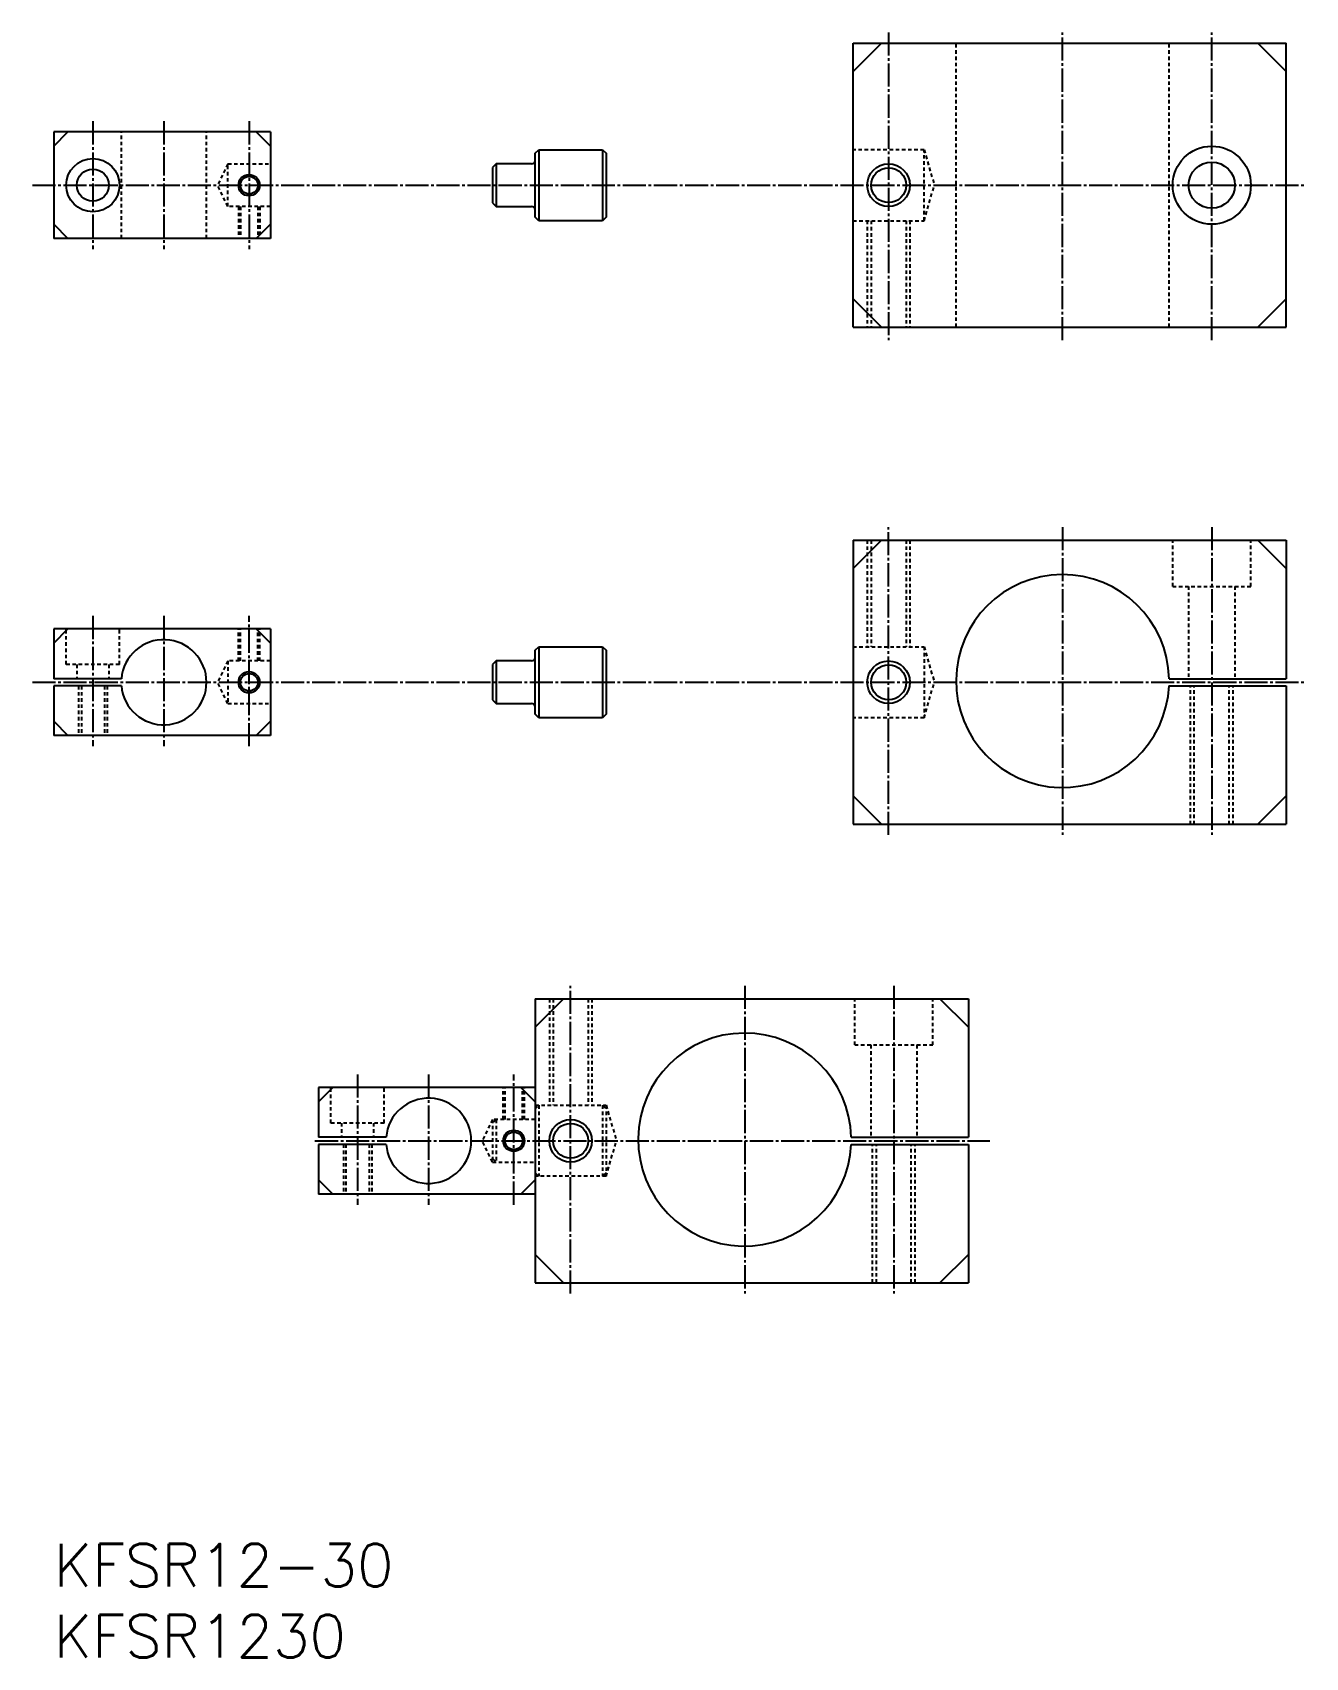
# Model space of a CAD drawing. Extents: x 190 to 369, y -4657 to -4429.
import ezdxf

# ---------------------------------------------------------------- set-up
doc = ezdxf.new("R2010")
doc.units = 0
doc.header["$LTSCALE"] = 0.25
doc.linetypes.add('CENTER', pattern=[17.5, 13, -1.5, 1.5, -1.5])
doc.linetypes.add('DASHED', pattern=[3.5, 2, -1.5])
doc.layers.get('0').update_dxf_attribs({"linetype": 'CONTINUOUS'})
doc.layers.add('CENTER', color=1, linetype='CENTER')
doc.styles.get("Standard").update_dxf_attribs({"font": 'txt', "bigfont": 'BIGFONT'})

msp = doc.modelspace()

# ---------------------------------------------------------------- linework, layer by layer
at = {"color": 7, "linetype": 'CONTINUOUS'}
for p, q in [((305.54, -4430.1), (366.54, -4430.1)), ((305.54, -4470.1), (305.54, -4430.1)), ((305.54, -4434.1), (309.54, -4430.1)), ((362.54, -4430.1), (366.54, -4434.1)), ((366.54, -4470.1), (366.54, -4430.1)), ((223.51, -4442.6), (193.01, -4442.6)), ((193.01, -4442.6), (193.01, -4457.6)), ((193.01, -4444.6), (195.01, -4442.6)), ((221.51, -4442.6), (223.51, -4444.6)), ((223.51, -4442.6), (223.51, -4457.6)), ((260.78, -4445.6), (261.28, -4445.1)), ((260.78, -4454.6), (260.78, -4445.6)), ((261.28, -4445.1), (270.28, -4445.1)), ((270.28, -4445.1), (270.78, -4445.6)), ((270.78, -4445.6), (270.78, -4454.6)), ((255.28, -4447.1), (254.78, -4447.6)), ((254.78, -4447.6), (254.78, -4452.6)), ((260.28, -4447.1), (255.28, -4447.1)), ((255.28, -4447.1), (255.28, -4453.1)), ((254.78, -4452.6), (255.28, -4453.1)), ((255.28, -4453.1), (260.28, -4453.1)), ((193.01, -4455.6), (195.01, -4457.6)), ((223.51, -4455.6), (221.51, -4457.6)), ((261.28, -4455.1), (260.78, -4454.6)), ((270.28, -4455.1), (261.28, -4455.1)), ((270.78, -4454.6), (270.28, -4455.1)), ((223.51, -4457.6), (193.01, -4457.6)), ((305.54, -4466.1), (309.54, -4470.1)), ((366.54, -4466.1), (362.54, -4470.1)), ((305.54, -4470.1), (366.54, -4470.1)), ((305.54, -4500.1), (305.54, -4540.1)), ((305.54, -4500.1), (366.54, -4500.1)), ((309.54, -4500.1), (305.54, -4504.1)), ((366.54, -4504.1), (362.54, -4500.1)), ((366.54, -4500.1), (366.54, -4519.6)), ((223.51, -4512.6), (193.01, -4512.6)), ((193.01, -4512.6), (193.01, -4519.6)), ((193.01, -4514.6), (195.01, -4512.6)), ((221.51, -4512.6), (223.51, -4514.6)), ((223.51, -4512.6), (223.51, -4527.6)), ((260.78, -4515.6), (261.28, -4515.1)), ((261.28, -4515.1), (270.28, -4515.1)), ((270.28, -4515.1), (270.78, -4515.6)), ((255.28, -4517.1), (254.78, -4517.6)), ((255.28, -4517.1), (255.28, -4523.1)), ((260.28, -4517.1), (255.28, -4517.1)), ((260.78, -4524.6), (260.78, -4515.6)), ((270.78, -4515.6), (270.78, -4524.6)), ((202.54, -4519.6), (193.01, -4519.6)), ((254.78, -4517.6), (254.78, -4522.6)), ((350.03, -4519.6), (366.54, -4519.6)), ((193.01, -4520.6), (193.01, -4527.6)), ((202.54, -4520.6), (193.01, -4520.6)), ((350.02, -4520.6), (366.54, -4520.6)), ((366.54, -4520.6), (366.54, -4540.1)), ((254.78, -4522.6), (255.28, -4523.1)), ((255.28, -4523.1), (260.28, -4523.1)), ((193.01, -4525.6), (195.01, -4527.6)), ((223.51, -4525.6), (221.51, -4527.6)), ((261.28, -4525.1), (260.78, -4524.6)), ((270.28, -4525.1), (261.28, -4525.1)), ((270.78, -4524.6), (270.28, -4525.1)), ((223.51, -4527.6), (193.01, -4527.6)), ((305.54, -4536.1), (309.54, -4540.1)), ((362.54, -4540.1), (366.54, -4536.1)), ((305.54, -4540.1), (366.54, -4540.1)), ((260.78, -4564.68), (321.78, -4564.68)), ((260.78, -4564.68), (260.78, -4604.68)), ((260.78, -4568.68), (264.78, -4564.68)), ((321.78, -4568.68), (317.78, -4564.68)), ((321.78, -4564.68), (321.78, -4584.18)), ((230.28, -4577.18), (230.28, -4584.18)), ((260.78, -4577.18), (230.28, -4577.18)), ((230.28, -4579.18), (232.28, -4577.18)), ((258.78, -4577.18), (260.78, -4579.18)), ((260.78, -4577.18), (260.78, -4592.18)), ((260.78, -4578.18), (260.78, -4591.18)), ((239.8, -4584.18), (230.28, -4584.18)), ((239.8, -4585.18), (230.28, -4585.18)), ((230.28, -4585.18), (230.28, -4592.18)), ((305.26, -4585.18), (321.78, -4585.18)), ((305.27, -4584.18), (321.78, -4584.18)), ((321.78, -4585.18), (321.78, -4604.68)), ((230.28, -4590.18), (232.28, -4592.18)), ((260.78, -4590.18), (258.78, -4592.18)), ((260.78, -4592.18), (230.28, -4592.18)), ((260.78, -4600.68), (264.78, -4604.68)), ((317.78, -4604.68), (321.78, -4600.68)), ((260.78, -4604.68), (321.78, -4604.68))]:
    msp.add_line(p, q, dxfattribs=at)
at = {"color": 3, "linetype": 'DASHED'}
for p, q in [((320.04, -4470.1), (320.04, -4430.1)), ((350.03, -4470.1), (350.03, -4430.1)), ((202.54, -4457.6), (202.54, -4442.6)), ((214.51, -4457.6), (214.51, -4442.6)), ((315.54, -4445.1), (305.54, -4445.1)), ((315.54, -4445.1), (316.98, -4450.1)), ((315.54, -4455.1), (315.54, -4445.1)), ((217.51, -4447.1), (216.07, -4450.1)), ((217.51, -4453.1), (217.51, -4447.1)), ((217.51, -4447.1), (223.51, -4447.1)), ((217.51, -4453.1), (216.07, -4450.1)), ((315.54, -4455.1), (316.98, -4450.1)), ((223.51, -4453.1), (217.51, -4453.1)), ((219.01, -4453.1), (219.01, -4457.6)), ((219.28, -4453.1), (219.28, -4457.6)), ((221.74, -4453.1), (221.74, -4457.6)), ((222.01, -4453.1), (222.01, -4457.6)), ((305.54, -4455.1), (315.54, -4455.1)), ((307.54, -4455.1), (307.54, -4470.1)), ((308.08, -4455.1), (308.08, -4470.1)), ((313, -4455.1), (313, -4470.1)), ((313.54, -4455.1), (313.54, -4470.1)), ((307.54, -4500.1), (307.54, -4515.1)), ((308.08, -4500.1), (308.08, -4515.1)), ((313, -4500.1), (313, -4515.1)), ((313.54, -4500.1), (313.54, -4515.1)), ((350.54, -4506.6), (350.54, -4500.1)), ((361.54, -4506.6), (361.54, -4500.1)), ((350.54, -4506.6), (361.54, -4506.6)), ((352.79, -4506.6), (352.79, -4519.6)), ((359.29, -4506.6), (359.29, -4519.6)), ((194.76, -4517.6), (194.76, -4512.6)), ((202.26, -4517.6), (202.26, -4512.6)), ((219.01, -4517.1), (219.01, -4512.6)), ((219.28, -4517.1), (219.28, -4512.6)), ((221.74, -4517.1), (221.74, -4512.6)), ((222.01, -4517.1), (222.01, -4512.6)), ((305.54, -4515.1), (315.54, -4515.1)), ((315.54, -4515.1), (316.98, -4520.1)), ((315.54, -4515.1), (315.54, -4525.1)), ((217.51, -4517.1), (216.07, -4520.1)), ((223.51, -4517.1), (217.51, -4517.1)), ((217.51, -4517.1), (217.51, -4523.1)), ((202.26, -4517.6), (194.76, -4517.6)), ((196.26, -4517.6), (196.26, -4519.6)), ((200.76, -4517.6), (200.76, -4519.6)), ((196.51, -4520.6), (196.51, -4527.6)), ((196.89, -4520.6), (196.89, -4527.6)), ((200.14, -4520.6), (200.14, -4527.6)), ((200.51, -4520.6), (200.51, -4527.6)), ((217.51, -4523.1), (216.07, -4520.1)), ((315.54, -4525.1), (316.98, -4520.1)), ((353.04, -4540.1), (353.04, -4520.6)), ((353.58, -4540.1), (353.58, -4520.6)), ((358.5, -4540.1), (358.5, -4520.6)), ((359.04, -4540.1), (359.04, -4520.6)), ((217.51, -4523.1), (223.51, -4523.1)), ((315.54, -4525.1), (305.54, -4525.1)), ((262.78, -4564.68), (262.78, -4579.68)), ((263.32, -4564.68), (263.32, -4579.68)), ((268.23, -4564.68), (268.23, -4579.68)), ((268.78, -4564.68), (268.78, -4579.68)), ((305.78, -4571.18), (305.78, -4564.68)), ((316.78, -4571.18), (316.78, -4564.68)), ((305.78, -4571.18), (316.78, -4571.18)), ((308.03, -4571.18), (308.03, -4584.18)), ((314.53, -4571.18), (314.53, -4584.18)), ((232.03, -4582.18), (232.03, -4577.18)), ((239.53, -4582.18), (239.53, -4577.18)), ((256.28, -4581.68), (256.28, -4577.18)), ((256.55, -4581.68), (256.55, -4577.18)), ((259.01, -4581.68), (259.01, -4577.18)), ((259.28, -4581.68), (259.28, -4577.18)), ((260.78, -4579.68), (270.78, -4579.68)), ((260.78, -4580.18), (261.28, -4579.68)), ((261.28, -4579.68), (261.28, -4589.68)), ((270.28, -4579.68), (270.78, -4580.18)), ((270.28, -4579.68), (270.28, -4589.68)), ((270.78, -4579.68), (270.78, -4589.68)), ((270.78, -4579.68), (272.22, -4584.68)), ((239.53, -4582.18), (232.03, -4582.18)), ((233.53, -4582.18), (233.53, -4584.18)), ((238.03, -4582.18), (238.03, -4584.18)), ((254.78, -4581.68), (253.33, -4584.68)), ((254.78, -4581.68), (254.78, -4587.68)), ((260.78, -4581.68), (254.78, -4581.68)), ((255.28, -4581.68), (254.78, -4582.18)), ((255.28, -4581.68), (255.28, -4587.68)), ((233.78, -4585.18), (233.78, -4592.18)), ((234.15, -4585.18), (234.15, -4592.18)), ((237.4, -4585.18), (237.4, -4592.18)), ((237.78, -4585.18), (237.78, -4592.18)), ((254.78, -4587.68), (253.33, -4584.68)), ((270.78, -4589.68), (272.22, -4584.68)), ((308.28, -4604.68), (308.28, -4585.18)), ((308.82, -4604.68), (308.82, -4585.18)), ((313.73, -4604.68), (313.73, -4585.18)), ((314.28, -4604.68), (314.28, -4585.18)), ((254.78, -4587.18), (255.28, -4587.68)), ((254.78, -4587.68), (260.78, -4587.68)), ((261.28, -4589.68), (260.78, -4589.18)), ((270.78, -4589.68), (260.78, -4589.68)), ((270.78, -4589.18), (270.28, -4589.68))]:
    msp.add_line(p, q, dxfattribs=at)
at = {"color": 7, "linetype": 'CONTINUOUS'}
for centre, radius in [((198.51, -4450.1), 3.75), ((356.04, -4450.1), 5.5), ((198.51, -4450.1), 2.25), ((310.54, -4450.1), 2.46), ((356.04, -4450.1), 3.25), ((220.51, -4450.1), 1.23), ((220.51, -4520.1), 1.23), ((310.54, -4520.1), 2.46), ((257.78, -4584.68), 1.23), ((265.78, -4584.68), 2.46)]:
    msp.add_circle(centre, radius, dxfattribs=at)
at = {"color": 3, "linetype": 'CONTINUOUS'}
for centre, radius in [((220.51, -4450.1), 1.5), ((310.54, -4450.1), 3), ((310.54, -4520.1), 3), ((220.51, -4520.1), 1.5), ((257.78, -4584.68), 1.5), ((265.78, -4584.68), 3)]:
    msp.add_circle(centre, radius, dxfattribs=at)
at = {"color": 7, "linetype": 'CONTINUOUS'}
for centre, radius, start, end in [((260.28, -4446.6), 0.5, 270, 0), ((335.04, -4519.93), 15, 1.2673, 357.4466), ((208.51, -4520.1), 6, 184.7802, 175.2198), ((260.28, -4516.6), 0.5, 270, 0), ((290.28, -4584.51), 15, 1.2673, 357.4466), ((245.78, -4584.68), 6, 184.7802, 175.2198)]:
    msp.add_arc(centre, radius, start, end, dxfattribs=at)
at = {"layer": 'CENTER', "color": 1, "linetype": 'CENTER'}
for p, q in [((310.54, -4428.6), (310.54, -4471.93)), ((335.04, -4471.93), (335.04, -4428.6)), ((356.04, -4471.93), (356.04, -4428.6)), ((198.51, -4441.1), (198.51, -4459.1)), ((208.51, -4441.1), (208.51, -4459.1)), ((220.51, -4441.1), (220.51, -4459.1)), ((190.01, -4450.1), (369.24, -4450.1)), ((310.54, -4541.6), (310.54, -4498.26)), ((335.04, -4498.26), (335.04, -4541.6)), ((356.04, -4498.26), (356.04, -4541.6)), ((198.51, -4510.76), (198.51, -4529.1)), ((208.51, -4510.76), (208.51, -4529.1)), ((220.51, -4529.1), (220.51, -4510.76)), ((190.01, -4520.1), (369.24, -4520.1)), ((265.78, -4606.18), (265.78, -4562.84)), ((290.28, -4562.84), (290.28, -4606.18)), ((311.28, -4562.84), (311.28, -4606.18)), ((235.78, -4575.34), (235.78, -4593.68)), ((245.78, -4575.34), (245.78, -4593.68)), ((257.78, -4593.68), (257.78, -4575.34)), ((229.78, -4584.68), (324.78, -4584.68))]:
    msp.add_line(p, q, dxfattribs=at)
at = {"layer": 'CENTER', "color": 7, "linetype": 'CONTINUOUS'}
for p, q in [((261.28, -4445.1), (261.28, -4455.1)), ((270.28, -4445.1), (270.28, -4455.1)), ((261.28, -4515.1), (261.28, -4525.1)), ((270.28, -4515.1), (270.28, -4525.1))]:
    msp.add_line(p, q, dxfattribs=at)
for centre in [(260.28, -4453.6), (260.28, -4523.6)]:
    msp.add_arc(centre, 0.5, 0, 90, dxfattribs=at)

# ---------------------------------------------------------------- texts
at = {"color": 7, "linetype": 'CONTINUOUS'}
for s, p in [('KFSR12-30', (193.01, -4647.44)), ('KFSR1230', (193.01, -4657.44))]:
    msp.add_text(s, height=6, dxfattribs=at).set_placement(p)

doc.saveas('drawing.dxf')
